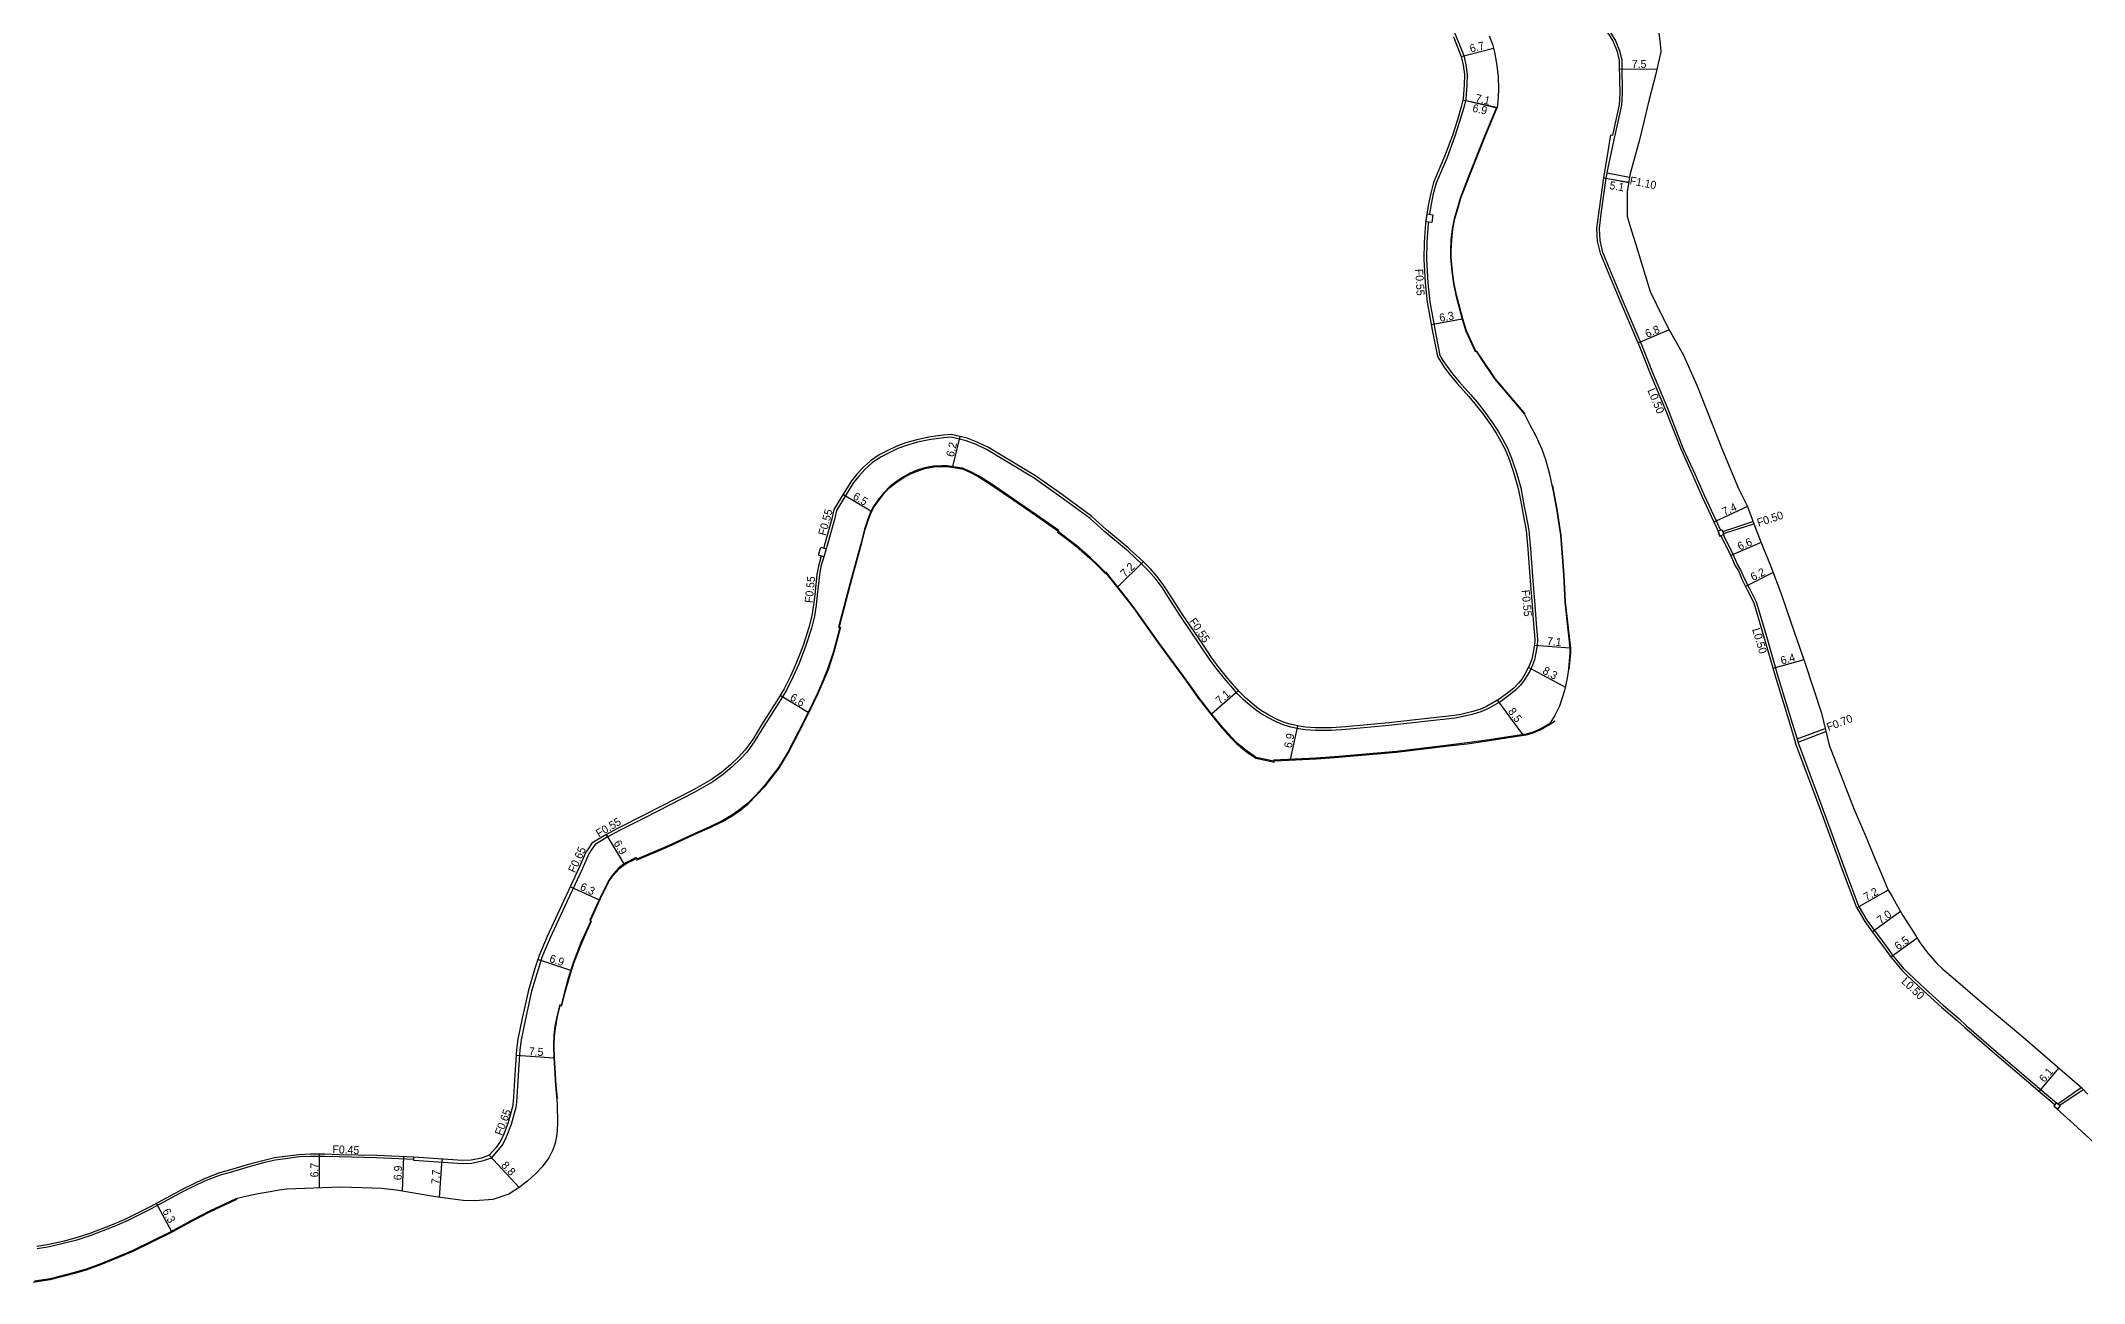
# Model space of a CAD drawing. Header units: metres. Extents: x -24000 to -20000, y -93000 to -89999.
# Drawn here: x -22359 to -21950.4, y -92205.5 to -91957.1 of the extents above; entities that cross this region are included whole.
import ezdxf

# ---------------------------------------------------------------- set-up
doc = ezdxf.new("R2010")
doc.units = ezdxf.units.M
doc.header["$LTSCALE"] = 2.5
for name, color, linetype in [('側溝・桝', 7, 'Continuous'), ('幅員', 7, 'Continuous'), ('歩道・分離帯・安全施設', 7, 'Continuous'), ('道路', 7, 'Continuous')]:
    doc.layers.add(name, color=color, linetype=linetype)
doc.styles.get("Standard").update_dxf_attribs({"font": ''})
doc.styles.get('Standard').set_extended_font_data('@MS PGothic')

msp = doc.modelspace()

# ---------------------------------------------------------------- linework, layer by layer
at = {"layer": '側溝・桝'}
for points in [[(-22087.97, -91929.62), (-22088.38, -91930.78), (-22088.42, -91931.75), (-22088.38, -91932.87), (-22088.24, -91933.84), (-22087.87, -91935.41), (-22087.35, -91936.63), (-22085.77, -91939.67), (-22079.82, -91949.33), (-22077.12, -91953.81), (-22076.04, -91956.11), (-22074.48, -91960.07), (-22074.04, -91961.89), (-22073.81, -91963.85), (-22073.83, -91965.99), (-22074.08, -91968.78), (-22074.46, -91970.47), (-22075.22, -91973.04), (-22076.23, -91976.19), (-22077.8, -91980.43), (-22080.01, -91985.6), (-22080.56, -91987.69), (-22081.03, -91990.1), (-22081.29, -91991.78)], [(-22044.3, -91976.56), (-22042.85, -91969.96), (-22042.72, -91967.62), (-22042.82, -91962.01), (-22042.81, -91960.98), (-22043.25, -91959.2), (-22044.13, -91956.96), (-22044.98, -91955.56), (-22047.49, -91952.51), (-22049.49, -91950.18), (-22053.72, -91945.71), (-22058.49, -91940.63), (-22059.3, -91939.11), (-22061.05, -91936.78), (-22061.89, -91934.86)], [(-22045.97, -91984.61), (-22045.6, -91982.48), (-22044.3, -91976.56)], [(-22046.56, -91999.7), (-22047.2, -91997.07), (-22047.34, -91994.67), (-22046.96, -91991.69), (-22045.97, -91984.59)], [(-22081.54, -91993.37), (-22081.59, -91993.68), (-22081.82, -91997.39), (-22081.93, -92000.8), (-22081.64, -92005.49), (-22081.28, -92009.3), (-22080.26, -92014.78), (-22079.23, -92020.05), (-22078.62, -92021.01), (-22077.79, -92022.23), (-22076.74, -92023.67), (-22075.41, -92025.29), (-22073.08, -92027.89), (-22071.81, -92029.38), (-22070.39, -92031.17), (-22068.7, -92033.51), (-22067.55, -92035.26), (-22066.68, -92036.84), (-22065.73, -92038.58), (-22064.91, -92040.55), (-22063.98, -92043.19), (-22063.07, -92046.5), (-22062.36, -92050.19), (-22062.04, -92051.8), (-22061.46, -92054.92), (-22061.29, -92056.52), (-22061.09, -92058.7), (-22060.68, -92065.05), (-22060.24, -92069.85), (-22059.99, -92073.69), (-22059.77, -92075.88), (-22059.72, -92076.91), (-22059.81, -92078.02), (-22060.04, -92079.44), (-22060.34, -92080.85), (-22060.74, -92081.93), (-22061.21, -92082.99), (-22061.76, -92084.02), (-22062.36, -92084.95), (-22063.13, -92085.91), (-22064.06, -92086.9), (-22065.42, -92087.98), (-22067.08, -92089.2), (-22069.66, -92090.68), (-22071.07, -92091.3), (-22072.77, -92091.77), (-22074.92, -92092.3), (-22076.21, -92092.56), (-22082.25, -92093.21), (-22089.42, -92094.01), (-22098.05, -92094.77), (-22100.88, -92095.01), (-22104.14, -92095), (-22106.17, -92094.85), (-22107.47, -92094.66), (-22109.04, -92094.32), (-22110.37, -92093.95), (-22111.99, -92093.26), (-22113.66, -92092.43), (-22115.18, -92091.51), (-22116.18, -92090.79), (-22117.21, -92089.96), (-22118.49, -92088.84), (-22119.75, -92087.58), (-22120.63, -92086.56), (-22122.03, -92084.92), (-22123.96, -92082.54), (-22125.18, -92080.94), (-22127.08, -92078.05), (-22131.11, -92072.12), (-22133.61, -92068.23), (-22134.72, -92066.51), (-22136, -92064.83), (-22137.52, -92063.06), (-22138.97, -92061.59), (-22141.6, -92059.17), (-22141.93, -92058.85), (-22146.24, -92055.26), (-22149.19, -92052.61), (-22155.02, -92048.33), (-22160.38, -92044.54), (-22167.22, -92040.43), (-22169.75, -92038.92), (-22171.97, -92037.83), (-22173.93, -92037.09), (-22176.99, -92036.34), (-22178.45, -92036.48), (-22181.03, -92036.81), (-22183.71, -92037.38), (-22185.92, -92038.02), (-22187.62, -92038.62), (-22189.5, -92039.53), (-22191.1, -92040.38), (-22192.75, -92041.49), (-22194.16, -92042.77), (-22195.43, -92044.13), (-22196.48, -92045.43), (-22197.96, -92047.79), (-22199.89, -92051.02), (-22200.31, -92052.8), (-22201.75, -92058.04), (-22201.94, -92058.7)], [(-22046.58, -91999.63), (-22045.46, -92002.42), (-22042.82, -92008.82), (-22038.89, -92018.05)], [(-22038.89, -92018.05), (-22036.71, -92023.41), (-22033.73, -92030.55), (-22030.56, -92038.66), (-22028.29, -92043.7), (-22026.41, -92047.92), (-22023.14, -92054.96)], [(-22022.59, -92055.89), (-22020.78, -92059.4), (-22019.73, -92061.85), (-22019.11, -92062.86), (-22018.38, -92064.55), (-22017.34, -92066.63)], [(-22202.41, -92060.28), (-22202.99, -92062.24), (-22203.31, -92063.9), (-22203.73, -92067.91), (-22203.94, -92069.94), (-22204.3, -92072.17), (-22204.88, -92074.56), (-22206.06, -92078.22), (-22207.45, -92081.77), (-22208.57, -92084.22), (-22209.9, -92086.91), (-22211.37, -92089.34), (-22214.42, -92094.13), (-22216.21, -92097.06), (-22217.78, -92099.25), (-22219.07, -92100.69), (-22220.76, -92102.28), (-22222.47, -92103.76), (-22224.61, -92105.23), (-22226.45, -92106.35), (-22228.34, -92107.39), (-22238.2, -92112.43), (-22243.29, -92114.97), (-22245.74, -92116.34), (-22248.15, -92117.78)], [(-22017.34, -92066.63), (-22016.01, -92069.31), (-22014.16, -92075.46), (-22011.61, -92084.4), (-22008.79, -92093.53), (-22007.62, -92097.36)], [(-21995.4, -92130.29), (-21997.98, -92123.41), (-22002.8, -92110.29), (-22007.62, -92097.36)], [(-22248.15, -92117.78), (-22248.82, -92118.73), (-22249.44, -92119.64), (-22250.76, -92122.69), (-22254.19, -92130.15), (-22257.11, -92136.44), (-22258.71, -92140.21), (-22259.56, -92142.77), (-22260.86, -92147.1), (-22262.14, -92153), (-22262.94, -92156.83), (-22263.22, -92158.85), (-22263.47, -92162.85), (-22263.85, -92169.31), (-22264.01, -92170.38), (-22264.95, -92173.78), (-22265.91, -92176.33), (-22266.63, -92177.68), (-22267.51, -92178.84), (-22268.96, -92180.49), (-22270.71, -92181.12), (-22272.86, -92181.57), (-22274.68, -92181.66), (-22284.43, -92180.96)], [(-21995.4, -92130.29), (-21993.84, -92132.91), (-21991.97, -92135.47), (-21990.16, -92137.93), (-21988.79, -92139.83), (-21986.52, -92142.6), (-21985.5, -92143.58), (-21982.2, -92146.66), (-21978.59, -92149.94), (-21975.46, -92152.6)], [(-21975.46, -92152.6), (-21973.96, -92154.02), (-21967.52, -92159.56), (-21958.85, -92166.94), (-21955.85, -92169.48)], [(-22284.41, -92180.75), (-22291.84, -92180.44), (-22299.34, -92180.25), (-22302.19, -92180.16), (-22305.07, -92180.16), (-22307.36, -92180.25), (-22310.08, -92180.6), (-22312.15, -92180.9), (-22314.46, -92181.44), (-22317.16, -92182.15), (-22321.15, -92183.35), (-22323.11, -92183.87), (-22326.24, -92185.12), (-22330.37, -92187.1), (-22336.9, -92190.62), (-22342, -92193.13), (-22344.54, -92194.26), (-22349.01, -92195.95), (-22351.79, -92196.86), (-22354.5, -92197.58), (-22357.27, -92198.21), (-22359.73, -92198.6)], [(-22284.43, -92180.96), (-22284.39, -92180.3)]]:
    msp.add_lwpolyline(points, dxfattribs=at)
at = {"layer": '側溝・桝', "ltscale": 0.5, "flags": 128}
for points in [[(-22045.97, -91984.61), (-22041.48, -91985.47)], [(-22045.76, -91983.53), (-22041.31, -91984.41)], [(-22022.69, -92055.19), (-22016.64, -92053.21)], [(-22022.51, -92055.64), (-22016.47, -92053.68)], [(-22007.83, -92096.67), (-22002.21, -92094.57)], [(-22007.62, -92097.36), (-22002.06, -92095.21)], [(-21955.68, -92169.61), (-21951, -92166.36)], [(-21955.27, -92169.9), (-21950.61, -92166.74)]]:
    msp.add_lwpolyline(points, dxfattribs=at)
at = {"layer": '側溝・桝'}
for points in [[(-22082.06, -91993.28), (-22081.81, -91991.7), (-22080.62, -91991.88), (-22080.87, -91993.47)], [(-22201.94, -92058.7), (-22202.41, -92060.28), (-22203.51, -92059.96), (-22203.05, -92058.37)]]:
    msp.add_lwpolyline(points, close=True, dxfattribs=at)
at = {"layer": '側溝・桝', "ltscale": 0.5, "flags": 128}
for points in [[(-22023.6, -92055.16), (-22022.84, -92054.83), (-22022.43, -92055.83), (-22023.06, -92056.07), (-22023.23, -92056.13)], [(-21956.45, -92170.12), (-21956.22, -92169.82), (-21955.91, -92169.44), (-21955.19, -92169.97), (-21955.77, -92170.72)]]:
    msp.add_lwpolyline(points, close=True, dxfattribs=at)
at = {"layer": '幅員', "flags": 128}
for points in [[(-22074.99, -91960.23), (-22068.52, -91958.59)], [(-22035.87, -91962.83), (-22043.33, -91962.76)], [(-22067.76, -91970.55), (-22074.67, -91968.99)], [(-22067.94, -91970.48), (-22074.67, -91968.99)], [(-22041.48, -91985.47), (-22046.48, -91984.61)], [(-22074.81, -92012.75), (-22080.97, -92013.89)], [(-22033.38, -92014.92), (-22039.64, -92017.58)], [(-22176.65, -92042.25), (-22175.18, -92036.24)], [(-22192.99, -92051.17), (-22198.59, -92047.82)], [(-22017.71, -92050.22), (-22024.44, -92053.35)], [(-22015.02, -92057.44), (-22021.05, -92060.04)], [(-22143.66, -92066.27), (-22138.56, -92061.25)], [(-22012.62, -92063.43), (-22018.12, -92066.18)], [(-22053.23, -92078.53), (-22060.33, -92077.98)], [(-22006.45, -92080.86), (-22012.64, -92082.62)], [(-22054.17, -92086.31), (-22061.49, -92082.39)], [(-22205.57, -92091.38), (-22211.17, -92087.99)], [(-22124.93, -92091.65), (-22119.54, -92087.01)], [(-22062.62, -92095.83), (-22067.68, -92088.98)], [(-22109.1, -92100.78), (-22107.66, -92094.08)], [(-22242.34, -92121.68), (-22245.85, -92115.79)], [(-22247.38, -92128.87), (-22253.12, -92126.23)], [(-21989.59, -92126.93), (-21995.87, -92130.46)], [(-21987.11, -92131.16), (-21992.74, -92135.27)], [(-21983.79, -92136.53), (-21989.06, -92140.32)], [(-22253.02, -92142.97), (-22259.6, -92140.77)], [(-22256.43, -92160.48), (-22263.96, -92160)], [(-21955.48, -92162.47), (-21959.42, -92167.11)], [(-22303.24, -92186.44), (-22303.24, -92179.71)], [(-22286.7, -92187.12), (-22286.41, -92180.22)], [(-22279.26, -92188.35), (-22278.72, -92180.7)], [(-22263.34, -92186.37), (-22269.35, -92179.93)], [(-22332.85, -92195.12), (-22335.85, -92189.54)]]:
    msp.add_lwpolyline(points, dxfattribs=at)
at = {"layer": '歩道・分離帯・安全施設'}
for points in [[(-22072.03, -92019.16), (-22073.91, -92015.12), (-22074.66, -92012.71), (-22075.92, -92007.93), (-22076.39, -92005.69), (-22076.67, -92003.77), (-22076.73, -92003.15), (-22076.97, -92000.44), (-22076.96, -91999.1), (-22076.88, -91996.89), (-22076.62, -91994.75), (-22076.22, -91992.73), (-22075.53, -91990.26), (-22075.02, -91988.6), (-22073.32, -91984.11), (-22070.17, -91976.22), (-22067.86, -91970.68)], [(-22062.17, -92031.69), (-22068.17, -92024.6), (-22070.92, -92020.56), (-22071.89, -92019.08)], [(-22199.3, -92074.22), (-22197.09, -92065.72), (-22194.91, -92057.71), (-22194.16, -92054.81), (-22193.47, -92052.83), (-22192.86, -92051.26), (-22192.33, -92050.27), (-22191.28, -92048.8), (-22190.19, -92047.45), (-22189.2, -92046.42), (-22188.03, -92045.46), (-22186.44, -92044.43), (-22185.23, -92043.74), (-22183.91, -92043.19), (-22182.25, -92042.64), (-22180.45, -92042.3), (-22178.88, -92042.22), (-22177.75, -92042.25), (-22176.06, -92042.48), (-22174.73, -92042.72), (-22173.25, -92043.34), (-22171.54, -92044.23), (-22168.93, -92045.86), (-22164.6, -92048.84), (-22159.92, -92052.08), (-22155.65, -92055.08)], [(-22053.39, -92082.78), (-22053.08, -92079.48), (-22053.08, -92078.53), (-22054.09, -92069.31), (-22054.39, -92063.85), (-22055, -92055.96), (-22055.32, -92053.81), (-22055.79, -92050.7), (-22056.49, -92046.84), (-22056.67, -92046)], [(-22155.78, -92055.27), (-22153.76, -92056.78), (-22151.93, -92058.22), (-22149.21, -92060.56), (-22147.58, -92062.13), (-22146.16, -92063.63), (-22146, -92063.54), (-22141.31, -92069.49), (-22140.13, -92071.05), (-22135.63, -92077.44), (-22129.89, -92085.19), (-22127.56, -92088.51), (-22125.04, -92091.76), (-22122.81, -92094.45), (-22121.04, -92096.46), (-22119.9, -92097.61), (-22117.89, -92099.27), (-22116.06, -92100.56), (-22112.3, -92101.33)], [(-22239.89, -92120.9), (-22233.49, -92118.17), (-22228.32, -92115.82), (-22225.18, -92114.37), (-22222.69, -92113.17), (-22220.73, -92112.09), (-22219.37, -92111.13), (-22217.56, -92109.69), (-22215.94, -92108.02), (-22214.17, -92106.11), (-22212.82, -92104.37), (-22211.36, -92102.52), (-22209.5, -92099.41), (-22207.31, -92095.13), (-22205.3, -92091.19), (-22203.64, -92087.73), (-22202.74, -92085.71), (-22201.52, -92082.78), (-22200.36, -92079.25), (-22199.04, -92074.28)], [(-22112.32, -92101.09), (-22103.94, -92100.67), (-22099.48, -92100.32), (-22087.91, -92099.35), (-22077.52, -92098.09), (-22073.75, -92097.64), (-22069.35, -92097.01), (-22063.76, -92096.16), (-22061.94, -92095.87), (-22060.56, -92095.48), (-22059.21, -92094.85), (-22057.14, -92093.69), (-22056.18, -92093.04)], [(-22249.04, -92132.87), (-22247.08, -92128.56), (-22245.42, -92125.22), (-22245.39, -92125.17), (-22244.65, -92124.1), (-22243.96, -92123.29), (-22243.22, -92122.53), (-22242.53, -92121.96), (-22241.8, -92121.54), (-22240.01, -92120.63)], [(-22254.86, -92150.1), (-22254.15, -92147.34), (-22253.3, -92144.34), (-22252.31, -92141.29), (-22250.77, -92137.33), (-22248.86, -92133.03)], [(-22255.7, -92168.53), (-22255.91, -92165.97), (-22256.14, -92162.51), (-22256.28, -92160.47), (-22256.33, -92158.07), (-22256.25, -92156.01), (-22256.03, -92154.12), (-22255.69, -92152.21), (-22255.11, -92150.01)], [(-22371.27, -92205.2), (-22366.88, -92205.47), (-22364.78, -92205.48), (-22362.64, -92205.43), (-22360.2, -92205.24), (-22357.11, -92204.77), (-22352.45, -92203.58), (-22349.88, -92202.81), (-22346.97, -92201.76), (-22343.41, -92200.32), (-22340.52, -92199.12), (-22336.71, -92197.23), (-22333.07, -92195.41), (-22328.8, -92193.07), (-22325.22, -92191.21), (-22319.92, -92188.76), (-22319.74, -92188.71)]]:
    msp.add_lwpolyline(points, dxfattribs=at)
at = {"layer": '道路'}
for points in [[(-22046.46, -91984.52), (-22045.56, -91979.26), (-22045.05, -91975.89), (-22044.68, -91975.97), (-22043.35, -91969.89), (-22043.22, -91967.61), (-22043.32, -91962.01), (-22043.31, -91961.04), (-22043.73, -91959.35), (-22044.58, -91957.18), (-22045.39, -91955.85), (-22047.88, -91952.84), (-22049.86, -91950.52), (-22054.08, -91946.05), (-22058.9, -91940.92), (-22059.73, -91939.38), (-22061.48, -91937.03), (-22062.39, -91934.97), (-22062.53, -91935.01), (-22062.76, -91933.7), (-22062.61, -91933.63), (-22061.22, -91927.17), (-22060.46, -91923.84)], [(-22069.37, -91956.1), (-22068.72, -91957.78), (-22068.32, -91959.36), (-22067.95, -91961.67), (-22067.6, -91964.23), (-22067.5, -91966.8), (-22067.59, -91968.33), (-22067.76, -91970.55), (-22067.94, -91970.48), (-22070.31, -91976.16), (-22073.46, -91984.06), (-22075.16, -91988.55), (-22075.68, -91990.22), (-22076.37, -91992.7), (-22076.77, -91994.72), (-22077.03, -91996.88), (-22077.11, -91999.1), (-22077.12, -92000.45), (-22076.88, -92003.16), (-22076.81, -92003.79), (-22076.54, -92005.72), (-22076.07, -92007.97), (-22074.81, -92012.75), (-22074.05, -92015.18), (-22072.17, -92019.22), (-22072.01, -92019.16), (-22071.04, -92020.65), (-22068.29, -92024.69), (-22062.3, -92031.77), (-22061.22, -92033.87), (-22060.08, -92036.07), (-22058.88, -92038.78), (-22058.14, -92040.84), (-22057.3, -92043.78), (-22056.63, -92046.87), (-22055.94, -92050.72), (-22055.46, -92053.83), (-22055.15, -92055.97), (-22054.54, -92063.86), (-22054.24, -92069.33), (-22053.23, -92078.53), (-22053.23, -92079.48), (-22053.54, -92082.77), (-22053.79, -92084.54), (-22054.33, -92087.03), (-22054.76, -92088.48), (-22055.34, -92090.11), (-22056.24, -92091.97), (-22057.25, -92093.58), (-22059.27, -92094.72), (-22060.61, -92095.34), (-22061.97, -92095.72), (-22063.78, -92096.01), (-22069.37, -92096.87), (-22073.77, -92097.49), (-22077.53, -92097.94), (-22087.93, -92099.2), (-22099.49, -92100.17), (-22103.95, -92100.52), (-22112.48, -92100.94), (-22112.47, -92101.14), (-22116, -92100.42), (-22117.79, -92099.15), (-22119.79, -92097.5), (-22120.93, -92096.36), (-22122.69, -92094.35), (-22124.92, -92091.67), (-22127.44, -92088.42), (-22129.77, -92085.11), (-22135.51, -92077.35), (-22140.01, -92070.96), (-22141.19, -92069.4), (-22145.96, -92063.35), (-22146.13, -92063.44), (-22147.47, -92062.02), (-22149.11, -92060.45), (-22151.83, -92058.1), (-22153.67, -92056.66), (-22155.58, -92055.24), (-22155.45, -92055.04), (-22159.83, -92051.96), (-22164.51, -92048.72), (-22168.85, -92045.74), (-22171.47, -92044.1), (-22173.19, -92043.2), (-22174.69, -92042.58), (-22176.03, -92042.33), (-22177.74, -92042.1), (-22178.88, -92042.07), (-22180.47, -92042.15), (-22182.29, -92042.49), (-22183.96, -92043.05), (-22185.3, -92043.6), (-22186.52, -92044.3), (-22188.12, -92045.34), (-22189.3, -92046.31), (-22190.31, -92047.35), (-22191.4, -92048.71), (-22192.46, -92050.19), (-22193, -92051.19), (-22193.61, -92052.77), (-22194.3, -92054.76), (-22195.05, -92057.68), (-22197.24, -92065.68), (-22199.48, -92074.32), (-22199.23, -92074.39), (-22200.5, -92079.21), (-22201.66, -92082.73), (-22202.88, -92085.65), (-22203.78, -92087.67), (-22205.44, -92091.12), (-22207.45, -92095.06), (-22209.64, -92099.33), (-22211.48, -92102.43), (-22212.94, -92104.28), (-22214.28, -92106.02), (-22216.05, -92107.92), (-22217.66, -92109.58), (-22219.46, -92111.01), (-22220.81, -92111.96), (-22222.76, -92113.04), (-22225.24, -92114.23), (-22228.38, -92115.68), (-22233.55, -92118.03), (-22239.81, -92120.7), (-22239.93, -92120.42), (-22241.87, -92121.41), (-22242.62, -92121.83), (-22243.32, -92122.42), (-22244.07, -92123.19), (-22244.77, -92124.01), (-22245.52, -92125.1), (-22245.55, -92125.16), (-22247.21, -92128.5), (-22249.22, -92132.91), (-22249.04, -92133.07), (-22250.91, -92137.27), (-22252.45, -92141.24), (-22253.45, -92144.3), (-22254.29, -92147.3), (-22254.96, -92149.91), (-22255.22, -92149.82), (-22255.84, -92152.17), (-22256.18, -92154.1), (-22256.39, -92156), (-22256.48, -92158.07), (-22256.43, -92160.47), (-22256.29, -92162.52), (-22256.06, -92165.98), (-22255.76, -92169.67), (-22255.69, -92173.71), (-22255.84, -92175.77), (-22256.11, -92177.52), (-22256.6, -92178.86), (-22257.42, -92180.44), (-22258.75, -92182.2), (-22259.96, -92183.53), (-22261.7, -92185.11), (-22263.36, -92186.39), (-22265.41, -92187.7), (-22268.58, -92188.78), (-22272.16, -92189.05), (-22274.54, -92188.97), (-22280.1, -92188.24), (-22287.9, -92186.91), (-22290.84, -92186.56), (-22294.71, -92186.43), (-22298.97, -92186.27), (-22309.82, -92186.69), (-22311.31, -92186.87), (-22313.12, -92187.2), (-22315.56, -92187.61), (-22317.75, -92188.08), (-22319.97, -92188.62), (-22325.29, -92191.08), (-22328.87, -92192.94), (-22333.14, -92195.28), (-22336.78, -92197.09), (-22340.58, -92198.98), (-22343.47, -92200.18), (-22347.02, -92201.62), (-22349.92, -92202.67), (-22352.49, -92203.43), (-22357.14, -92204.62), (-22360.22, -92205.09)], [(-22076.53, -91956.32), (-22074.99, -91960.23), (-22074.56, -91961.98), (-22074.34, -91963.88), (-22074.36, -91965.96), (-22074.6, -91968.7), (-22074.97, -91970.34), (-22075.73, -91972.89), (-22076.73, -91976.02), (-22078.29, -91980.24), (-22080.51, -91985.43), (-22081.08, -91987.57), (-22081.55, -91990.01), (-22082.11, -91993.62), (-22082.35, -91997.37), (-22082.46, -92000.81), (-22082.17, -92005.53), (-22081.8, -92009.37), (-22080.78, -92014.88), (-22079.73, -92020.25), (-22079.07, -92021.3), (-22078.23, -92022.53), (-22077.15, -92023.99), (-22075.81, -92025.63), (-22073.48, -92028.24), (-22072.22, -92029.72), (-22070.81, -92031.49), (-22069.13, -92033.81), (-22068, -92035.54), (-22067.14, -92037.1), (-22066.21, -92038.81), (-22065.41, -92040.74), (-22064.49, -92043.35), (-22063.59, -92046.62), (-22062.88, -92050.29), (-22062.56, -92051.9), (-22061.98, -92055), (-22061.82, -92056.58), (-22061.62, -92058.74), (-22061.2, -92065.09), (-22060.77, -92069.89), (-22060.52, -92073.73), (-22060.3, -92075.92), (-22060.25, -92076.9), (-22060.33, -92077.96), (-22060.56, -92079.34), (-22060.85, -92080.71), (-22061.23, -92081.73), (-22061.69, -92082.76), (-22062.22, -92083.75), (-22062.8, -92084.64), (-22063.53, -92085.56), (-22064.42, -92086.51), (-22065.74, -92087.56), (-22067.37, -92088.76), (-22069.9, -92090.21), (-22071.25, -92090.8), (-22072.91, -92091.25), (-22075.03, -92091.79), (-22076.29, -92092.03), (-22082.3, -92092.68), (-22089.47, -92093.48), (-22098.1, -92094.24), (-22100.9, -92094.48), (-22104.12, -92094.47), (-22106.11, -92094.32), (-22107.38, -92094.14), (-22108.91, -92093.81), (-22110.19, -92093.45), (-22111.77, -92092.77), (-22113.41, -92091.96), (-22114.89, -92091.06), (-22115.86, -92090.37), (-22116.86, -92089.56), (-22118.12, -92088.45), (-22119.36, -92087.22), (-22120.22, -92086.22), (-22121.63, -92084.58), (-22123.55, -92082.21), (-22124.75, -92080.63), (-22126.64, -92077.76), (-22130.67, -92071.83), (-22133.17, -92067.95), (-22134.29, -92066.21), (-22135.58, -92064.49), (-22137.13, -92062.7), (-22138.6, -92061.21), (-22141.24, -92058.79), (-22141.58, -92058.46), (-22145.9, -92054.86), (-22148.86, -92052.2), (-22154.71, -92047.9), (-22160.09, -92044.1), (-22166.95, -92039.98), (-22169.5, -92038.45), (-22171.76, -92037.35), (-22173.78, -92036.58), (-22176.95, -92035.81), (-22178.51, -92035.96), (-22181.12, -92036.28), (-22183.84, -92036.87), (-22186.09, -92037.51), (-22187.83, -92038.13), (-22189.74, -92039.06), (-22191.37, -92039.92), (-22193.08, -92041.07), (-22194.53, -92042.39), (-22195.83, -92043.78), (-22196.91, -92045.12), (-22198.41, -92047.52), (-22200.39, -92050.82), (-22200.82, -92052.67), (-22202.26, -92057.89), (-22202.45, -92058.55), (-22201.94, -92058.7), (-22202.41, -92060.28), (-22202.92, -92060.13), (-22203.5, -92062.12), (-22203.83, -92063.82), (-22204.25, -92067.85), (-22204.46, -92069.87), (-22204.82, -92072.06), (-22205.39, -92074.41), (-22206.56, -92078.04), (-22207.94, -92081.57), (-22209.04, -92084), (-22210.36, -92086.66), (-22211.82, -92089.06), (-22214.87, -92093.85), (-22216.65, -92096.77), (-22218.2, -92098.92), (-22219.45, -92100.32), (-22221.11, -92101.89), (-22222.79, -92103.34), (-22224.89, -92104.79), (-22226.72, -92105.89), (-22228.59, -92106.92), (-22238.44, -92111.96), (-22243.54, -92114.5), (-22246, -92115.88), (-22248.8, -92117.54)], [(-22035.44, -91955.58), (-22035.19, -91957.68), (-22035.03, -91959.33), (-22036.09, -91963.73), (-22037.46, -91969.09), (-22038.4, -91973.02), (-22039.42, -91977.21), (-22040.5, -91981.25), (-22041.25, -91984), (-22041.77, -91987.29), (-22041.81, -91992.15), (-22041.65, -91992.64), (-22040.97, -91994.94), (-22040.07, -91997.82), (-22038.92, -92001.54), (-22037.18, -92007.21), (-22034.65, -92012.42), (-22033.38, -92014.92), (-22030.58, -92019.83), (-22027.87, -92025.99), (-22022.71, -92038.95), (-22019.54, -92046.6), (-22017.71, -92050.22), (-22016.28, -92054.21), (-22015.22, -92056.94), (-22014.42, -92058.93), (-22013.72, -92060.57), (-22013.07, -92062.24), (-22010.99, -92067.66), (-22008.94, -92073.71), (-22006.19, -92081.61), (-22002.9, -92091.54), (-22001.43, -92097.95), (-21996.43, -92110.81), (-21993.84, -92116.69), (-21992.47, -92120.1), (-21990.84, -92123.84), (-21989.59, -92126.93), (-21988.8, -92128.18), (-21988.01, -92129.66), (-21986.64, -92131.96), (-21984.38, -92135.55), (-21983.28, -92137.4), (-21981.64, -92139.49), (-21979.88, -92141.59), (-21978.66, -92142.71), (-21976.59, -92144.42), (-21971.27, -92149.02), (-21962.68, -92156.22), (-21950.91, -92166.43), (-21949.69, -92167.68)], [(-22047.04, -91999.82), (-22047.7, -91997.14), (-22047.84, -91994.65), (-22047.46, -91991.63), (-22046.46, -91984.52)], [(-22047.04, -91999.82), (-22045.92, -92002.61), (-22043.28, -92009.01), (-22039.35, -92018.24)], [(-22039.35, -92018.24), (-22037.18, -92023.6), (-22034.19, -92030.74), (-22031.02, -92038.85), (-22028.75, -92043.9), (-22026.86, -92048.12), (-22023.6, -92055.16), (-22023.23, -92056.13), (-22023.06, -92056.07), (-22021.24, -92059.62), (-22020.17, -92062.08), (-22019.56, -92063.09), (-22018.83, -92064.76), (-22017.78, -92066.86)], [(-22017.78, -92066.86), (-22016.48, -92069.5), (-22014.64, -92075.6), (-22012.09, -92084.54), (-22009.27, -92093.68), (-22008.1, -92097.51)], [(-21995.87, -92130.46), (-21998.45, -92123.59), (-22003.27, -92110.46), (-22008.1, -92097.51)], [(-22248.78, -92117.52), (-22249.36, -92118.36), (-22250.02, -92119.32), (-22251.37, -92122.42), (-22254.8, -92129.87), (-22257.72, -92136.17), (-22259.33, -92139.97), (-22260.2, -92142.57), (-22261.5, -92146.93), (-22262.79, -92152.86), (-22263.59, -92156.72), (-22263.88, -92158.78), (-22264.13, -92162.81), (-22264.51, -92169.24), (-22264.66, -92170.25), (-22265.58, -92173.58), (-22266.51, -92176.05), (-22267.19, -92177.33), (-22268.02, -92178.42), (-22269.35, -92179.93), (-22270.89, -92180.49), (-22272.94, -92180.91), (-22274.67, -92180.99), (-22284.39, -92180.3), (-22291.83, -92179.99), (-22299.33, -92179.8), (-22302.18, -92179.71), (-22305.07, -92179.71), (-22307.4, -92179.8), (-22310.14, -92180.15), (-22312.24, -92180.45), (-22314.57, -92181), (-22317.28, -92181.72), (-22321.27, -92182.92), (-22323.25, -92183.44), (-22326.43, -92184.71), (-22330.57, -92186.7), (-22337.11, -92190.22), (-22342.19, -92192.73), (-22344.71, -92193.84), (-22349.16, -92195.53), (-22351.92, -92196.43), (-22354.61, -92197.14), (-22357.36, -92197.77), (-22359.79, -92198.16)], [(-21995.87, -92130.46), (-21994.26, -92133.18), (-21992.38, -92135.76), (-21990.56, -92138.23), (-21989.19, -92140.13), (-21986.89, -92142.94), (-21985.84, -92143.94), (-21982.54, -92147.03), (-21978.92, -92150.32), (-21975.78, -92152.98)], [(-21975.78, -92152.98), (-21974.29, -92154.39), (-21967.84, -92159.94), (-21959.18, -92167.32), (-21956.22, -92169.82), (-21956.45, -92170.12), (-21952.55, -92173.63), (-21945.93, -92179.7)]]:
    msp.add_lwpolyline(points, dxfattribs=at)

# ---------------------------------------------------------------- texts
at = {"layer": '側溝・桝'}
for s, rotation, p in [('F1.10', 349.0947, (-22041.38, -91985.79)), ('F0.55', 273.5514, (-22084.2, -92002.76)), ('L0.50', 292.6906, (-22037.76, -92027)), ('F0.55', 74.6169, (-22202.04, -92056.16)), ('F0.50', 17.9927, (-22015.52, -92054.26)), ('F0.55', 84.0757, (-22204.68, -92069.57)), ('F0.55', 275.1914, (-22062.89, -92066.95)), ('F0.55', 304.22, (-22129.44, -92073.19)), ('L0.50', 286.7479, (-22016.82, -92074.78)), ('F0.70', 21.1478, (-22001.54, -92095.14)), ('F0.55', 30.7783, (-22247.38, -92116.41)), ('F0.65', 65.2903, (-22252.18, -92123.58)), ('L0.50', 316.3226, (-21987.08, -92145.32)), ('F0.65', 69.3472, (-22266.79, -92176.09)), ('F0.45', 358.2014, (-22300.69, -92179.51))]:
    msp.add_text(s, height=1.6, rotation=rotation, dxfattribs=at).set_placement(p)
at = {"layer": '幅員'}
for s, rotation, p in [('6.7', 14.2063, (-22073.04, -91959.48)), ('7.5', 359.4523, (-22040.86, -91962.53)), ('6.9', 347.5524, (-22072.83, -91971.27)), ('7.1', 347.2488, (-22072.24, -91969.29)), ('5.1', 350.2002, (-22045.41, -91986.73)), ('6.3', 10.4534, (-22079.19, -92013.31)), ('6.8', 23.0277, (-22037.79, -92016.52)), ('6.2', 76.2368, (-22176.46, -92040.42)), ('6.5', 329.1372, (-22196.76, -92048.62)), ('7.4', 24.8948, (-22022.34, -92052.1)), ('6.6', 23.3444, (-22019.3, -92059.02)), ('7.2', 44.5615, (-22142.18, -92064.47)), ('6.2', 26.5773, (-22016.62, -92065.15)), ('7.1', 355.5486, (-22057.86, -92077.92)), ('6.4', 15.9548, (-22010.86, -92081.86)), ('8.3', 331.8069, (-22058.85, -92083.52)), ('6.6', 328.7922, (-22209.33, -92088.81)), ('7.1', 40.6732, (-22123.24, -92089.86)), ('8.5', 306.4537, (-22065.71, -92091.22)), ('6.9', 77.852, (-22108.89, -92098.62)), ('6.9', 300.7783, (-22244.53, -92117.51)), ('6.3', 335.2903, (-22251.31, -92126.79)), ('7.2', 29.3429, (-21993.96, -92129.1)), ('7.0', 36.1349, (-21991.11, -92133.77)), ('6.5', 35.7517, (-21987.61, -92138.97)), ('6.9', 341.555, (-22257.43, -92141.23)), ('7.5', 356.3818, (-22261.44, -92159.91)), ('6.1', 49.735, (-21958.36, -92165.48)), ('6.7', 90, (-22303.49, -92184.34)), ('6.9', 87.651, (-22286.86, -92184.93)), ('7.7', 85.9049, (-22279.33, -92185.76)), ('8.8', 312.9709, (-22267.04, -92182.03)), ('6.3', 298.2785, (-22334.74, -92191.09))]:
    msp.add_text(s, height=1.6, rotation=rotation, dxfattribs=at).set_placement(p)

doc.saveas('drawing.dxf')
